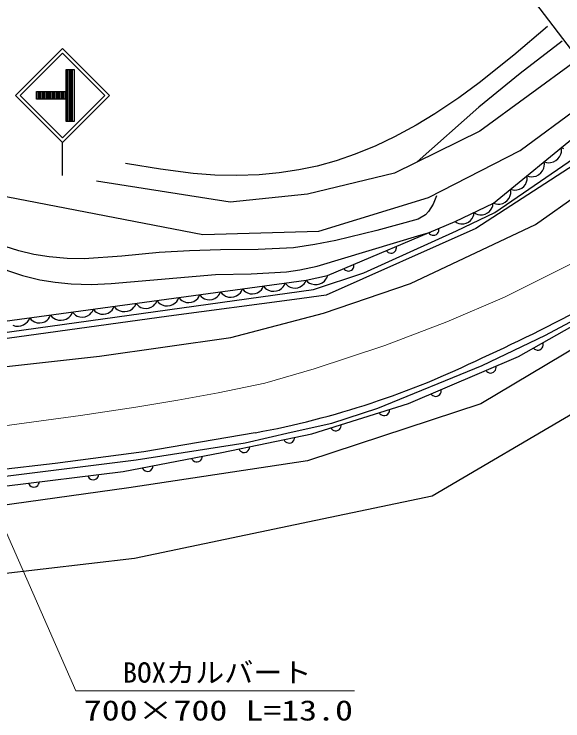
# Model space of a CAD drawing. Units: millimetres, scale not verified. Extents: x 40000 to 680000, y 20000 to 380000.
# Drawn here: x 486943 to 536506, y 268055 to 331854 of the extents above; entities that cross this region are included whole.
import ezdxf
from ezdxf.enums import TextEntityAlignment as Align

# ---------------------------------------------------------------- set-up
doc = ezdxf.new("R2010")
doc.units = ezdxf.units.MM
doc.header["$LTSCALE"] = 1000
doc.linetypes.add('CHAIN', pattern=[18.5, 12, -1.5, 3.5, -1.5])
for name, color, linetype, lineweight in [('M-BGD', 7, 'Continuous', 25), ('M-BMK', 2, 'CHAIN', 13), ('M-BMK-OTRS', 5, 'Continuous', 25), ('M-STR-HTXT', 7, 'Continuous', 13), ('M-STR-STRC', 7, 'Continuous', 25)]:
    doc.layers.add(name, color=color, linetype=linetype, lineweight=lineweight)
doc.styles.add('ＭＳ ゴシック', font='')
doc.styles.get('ＭＳ ゴシック').set_extended_font_data('MS Gothic')

msp = doc.modelspace()

# ---------------------------------------------------------------- linework, layer by layer
at = {"layer": 'M-BGD'}
for p, q in [((537749, 327679), (529019, 321278)), ((532657, 319532), (539931, 324915)), ((530238, 314799), (540919, 323538)), ((530357, 313949), (542082, 321986)), ((529019, 321278), (521308, 317495)), ((542481, 321453), (528642, 312499)), ((536386, 319571), (536352, 319802)), ((536352, 319802), (536572, 319723)), ((524364, 315313), (532657, 319532)), ((536212, 318963), (536321, 319208)), ((536321, 319208), (536369, 319402)), ((536369, 319402), (536386, 319571)), ((534838, 318304), (534804, 318535)), ((534804, 318535), (535024, 318456)), ((535024, 318456), (535193, 318440)), ((535193, 318440), (535393, 318448)), ((535393, 318448), (535654, 318507)), ((535654, 318507), (535865, 318628)), ((535865, 318628), (536051, 318780)), ((536051, 318780), (536212, 318963)), ((534664, 317697), (534773, 317941)), ((534773, 317941), (534821, 318136)), ((534821, 318136), (534838, 318304)), ((521308, 317495), (513452, 315604)), ((533289, 317050), (533257, 317269)), ((533257, 317269), (533476, 317190)), ((533476, 317190), (533645, 317173)), ((533645, 317173), (533845, 317182)), ((533845, 317182), (534106, 317241)), ((534106, 317241), (534318, 317362)), ((534318, 317362), (534503, 317514)), ((534503, 317514), (534664, 317697)), ((506468, 314876), (494393, 316767)), ((532970, 316298), (533123, 316472)), ((533123, 316472), (533227, 316705)), ((533227, 316705), (533273, 316889)), ((533273, 316889), (533289, 317050)), ((531820, 315835), (531786, 316066)), ((531786, 316066), (531995, 315991)), ((531803, 315666), (531820, 315835)), ((531995, 315991), (532155, 315975)), ((532155, 315975), (532345, 315983)), ((532345, 315983), (532593, 316039)), ((532593, 316039), (532794, 316154)), ((532794, 316154), (532970, 316298)), ((485081, 315604), (503995, 311966)), ((513452, 315604), (506468, 314876)), ((514470, 312257), (524364, 315313)), ((531485, 315044), (531645, 315227)), ((531645, 315227), (531755, 315472)), ((531755, 315472), (531803, 315666)), ((526767, 313133), (530238, 314799)), ((530119, 314405), (530173, 314557)), ((530173, 314557), (530193, 314778)), ((530238, 314799), (530458, 314720)), ((530458, 314720), (530626, 314703)), ((530626, 314703), (530826, 314712)), ((530826, 314712), (531088, 314771)), ((531088, 314771), (531299, 314892)), ((531299, 314892), (531485, 315044)), ((526912, 312296), (530357, 313949)), ((528460, 313735), (528480, 313955)), ((528480, 313955), (528665, 313833)), ((529481, 313803), (529686, 313902)), ((529686, 313902), (529875, 314035)), ((529875, 314035), (530031, 314236)), ((530031, 314236), (530119, 314405)), ((528162, 313213), (528319, 313414)), ((528319, 313414), (528406, 313583)), ((528406, 313583), (528460, 313735)), ((528665, 313833), (528817, 313780)), ((528817, 313780), (529004, 313743)), ((529004, 313743), (529259, 313739)), ((529259, 313739), (529481, 313803)), ((515245, 308274), (526767, 313133)), ((526767, 313133), (526952, 313011)), ((526952, 313011), (527104, 312958)), ((527104, 312958), (527291, 312921)), ((527291, 312921), (527546, 312917)), ((527546, 312917), (527768, 312981)), ((527768, 312981), (527973, 313080)), ((527973, 313080), (528162, 313213)), ((503995, 311966), (514470, 312257)), ((528642, 312499), (515126, 306492)), ((518541, 308511), (526912, 312296)), ((524386, 312129), (524470, 312034)), ((524470, 312034), (524564, 311965)), ((525084, 311967), (525179, 312051)), ((525179, 312051), (525248, 312145)), ((525248, 312145), (525301, 312276)), ((525301, 312276), (525317, 312392)), ((525317, 312392), (525308, 312518)), ((524564, 311965), (524695, 311912)), ((524695, 311912), (524810, 311896)), ((524810, 311896), (524936, 311905)), ((524936, 311905), (525084, 311967)), ((521460, 310656), (521477, 310772)), ((521477, 310772), (521467, 310898)), ((532485, 300937), (550432, 311129)), ((520545, 310509), (520629, 310414)), ((520629, 310414), (520723, 310346)), ((520723, 310346), (520854, 310292)), ((520854, 310292), (520969, 310276)), ((520969, 310276), (521095, 310286)), ((521095, 310286), (521243, 310348)), ((521243, 310348), (521338, 310431)), ((521338, 310431), (521407, 310525)), ((521407, 310525), (521460, 310656)), ((551359, 309936), (529088, 296673)), ((516704, 308890), (516788, 308795)), ((516788, 308795), (516882, 308726)), ((517402, 308728), (517497, 308812)), ((517497, 308812), (517566, 308906)), ((517566, 308906), (517619, 309037)), ((517619, 309037), (517636, 309152)), ((517636, 309152), (517626, 309278)), ((513315, 307837), (515245, 308274)), ((513973, 306982), (518541, 308511)), ((515193, 308057), (515265, 308279)), ((516882, 308726), (517013, 308673)), ((517013, 308673), (517128, 308656)), ((517128, 308656), (517255, 308666)), ((517255, 308666), (517402, 308728)), ((484488, 303906), (513315, 307837)), ((511346, 307367), (511438, 307582)), ((511438, 307582), (511577, 307409)), ((513136, 307506), (513234, 307635)), ((513234, 307635), (513321, 307838)), ((513315, 307837), (513476, 307669)), ((513476, 307669), (513619, 307578)), ((513619, 307578), (513802, 307497)), ((514540, 307499), (514765, 307591)), ((514765, 307591), (514972, 307761)), ((514972, 307761), (515102, 307914)), ((515102, 307914), (515193, 308057)), ((481011, 302396), (513973, 306982)), ((507482, 306840), (507574, 307055)), ((507574, 307055), (507713, 306882)), ((507713, 306882), (507841, 306784)), ((509137, 306846), (509272, 306979)), ((509272, 306979), (509369, 307108)), ((509369, 307108), (509457, 307311)), ((509457, 307311), (509602, 307129)), ((509602, 307129), (509738, 307027)), ((509738, 307027), (509912, 306929)), ((509912, 306929), (510166, 306843)), ((510647, 306868), (510880, 306940)), ((510880, 306940), (511101, 307092)), ((511101, 307092), (511244, 307232)), ((511244, 307232), (511346, 307367)), ((511577, 307409), (511705, 307311)), ((511705, 307311), (511871, 307219)), ((511871, 307219), (512113, 307137)), ((512113, 307137), (512344, 307130)), ((512344, 307130), (512569, 307161)), ((512569, 307161), (512790, 307229)), ((512790, 307229), (513001, 307373)), ((513001, 307373), (513136, 307506)), ((513802, 307497), (514063, 307433)), ((514063, 307433), (514305, 307447)), ((514305, 307447), (514540, 307499)), ((501735, 306057), (501827, 306271)), ((501827, 306271), (501966, 306098)), ((503525, 306196), (503622, 306324)), ((503622, 306324), (503710, 306528)), ((503710, 306528), (503848, 306355)), ((503848, 306355), (503977, 306257)), ((503977, 306257), (504143, 306165)), ((505062, 306175), (505272, 306319)), ((505272, 306319), (505407, 306452)), ((505407, 306452), (505505, 306581)), ((505505, 306581), (505592, 306784)), ((505592, 306784), (505738, 306602)), ((505738, 306602), (505873, 306500)), ((505873, 306500), (506048, 306402)), ((506048, 306402), (506302, 306316)), ((506302, 306316), (506545, 306309)), ((506545, 306309), (506783, 306341)), ((506783, 306341), (507016, 306413)), ((507016, 306413), (507237, 306565)), ((507237, 306565), (507379, 306705)), ((507379, 306705), (507482, 306840)), ((507841, 306784), (508007, 306692)), ((508007, 306692), (508248, 306610)), ((508248, 306610), (508479, 306603)), ((508479, 306603), (508705, 306634)), ((508705, 306634), (508926, 306702)), ((508926, 306702), (509137, 306846)), ((510166, 306843), (510410, 306836)), ((510410, 306836), (510647, 306868)), ((515126, 306492), (512259, 306082)), ((497871, 305530), (497963, 305744)), ((497963, 305744), (498102, 305571)), ((499525, 305535), (499661, 305669)), ((499661, 305669), (499758, 305797)), ((499758, 305797), (499846, 306001)), ((499846, 306001), (499991, 305819)), ((499991, 305819), (500127, 305716)), ((500127, 305716), (500301, 305619)), ((500301, 305619), (500555, 305532)), ((512259, 306082), (500928, 304580)), ((501036, 305558), (501269, 305630)), ((501269, 305630), (501490, 305781)), ((501490, 305781), (501633, 305921)), ((501633, 305921), (501735, 306057)), ((501966, 306098), (502094, 306001)), ((502094, 306001), (502260, 305908)), ((502260, 305908), (502501, 305826)), ((502501, 305826), (502733, 305819)), ((502733, 305819), (502958, 305850)), ((502958, 305850), (503179, 305918)), ((503179, 305918), (503390, 306062)), ((503390, 306062), (503525, 306196)), ((504143, 306165), (504384, 306083)), ((504384, 306083), (504615, 306076)), ((504615, 306076), (504841, 306107)), ((504841, 306107), (505062, 306175)), ((524689, 288363), (554264, 305717)), ((534927, 302861), (540255, 305747)), ((492124, 304746), (492216, 304960)), ((492216, 304960), (492355, 304788)), ((493914, 304885), (494011, 305013)), ((494011, 305013), (494099, 305217)), ((494099, 305217), (494237, 305044)), ((494237, 305044), (494366, 304947)), ((495451, 304865), (495661, 305008)), ((495661, 305008), (495796, 305142)), ((495796, 305142), (495894, 305270)), ((495894, 305270), (495981, 305474)), ((495981, 305474), (496127, 305292)), ((496127, 305292), (496262, 305189)), ((496262, 305189), (496437, 305092)), ((496437, 305092), (496691, 305005)), ((496691, 305005), (496934, 304998)), ((496934, 304998), (497172, 305031)), ((497172, 305031), (497404, 305103)), ((497404, 305103), (497626, 305254)), ((497626, 305254), (497768, 305395)), ((497768, 305395), (497871, 305530)), ((498102, 305571), (498230, 305474)), ((498230, 305474), (498396, 305381)), ((498396, 305381), (498637, 305299)), ((498637, 305299), (498868, 305292)), ((498868, 305292), (499094, 305323)), ((499094, 305323), (499315, 305391)), ((499315, 305391), (499525, 305535)), ((500555, 305532), (500799, 305525)), ((500799, 305525), (501036, 305558)), ((500928, 304580), (482088, 301986)), ((488260, 304219), (488352, 304433)), ((488352, 304433), (488491, 304261)), ((489914, 304225), (490050, 304358)), ((490050, 304358), (490147, 304486)), ((490147, 304486), (490234, 304690)), ((490234, 304690), (490380, 304508)), ((490380, 304508), (490516, 304406)), ((490516, 304406), (490690, 304308)), ((491658, 304319), (491879, 304470)), ((491879, 304470), (492022, 304611)), ((492022, 304611), (492124, 304746)), ((492355, 304788), (492483, 304690)), ((492483, 304690), (492649, 304598)), ((492649, 304598), (492890, 304515)), ((492890, 304515), (493121, 304509)), ((493121, 304509), (493347, 304539)), ((493347, 304539), (493568, 304608)), ((493568, 304608), (493779, 304752)), ((493779, 304752), (493914, 304885)), ((494366, 304947), (494532, 304854)), ((494532, 304854), (494773, 304772)), ((494773, 304772), (495004, 304765)), ((495004, 304765), (495230, 304796)), ((495230, 304796), (495451, 304865)), ((486826, 303781), (487080, 303695)), ((487080, 303695), (487323, 303688)), ((487323, 303688), (487561, 303720)), ((487561, 303720), (487793, 303792)), ((487793, 303792), (488015, 303943)), ((488015, 303943), (488157, 304084)), ((488157, 304084), (488260, 304219)), ((488491, 304261), (488619, 304163)), ((488619, 304163), (488785, 304071)), ((488785, 304071), (489026, 303988)), ((489026, 303988), (489257, 303982)), ((489257, 303982), (489483, 304012)), ((489483, 304012), (489704, 304081)), ((489704, 304081), (489914, 304225)), ((490690, 304308), (490944, 304222)), ((490944, 304222), (491187, 304215)), ((491187, 304215), (491425, 304247)), ((491425, 304247), (491658, 304319)), ((529229, 300123), (534927, 302861)), ((534641, 301724), (534698, 301826)), ((534698, 301826), (534736, 301962)), ((534739, 302079), (534714, 302203)), ((534736, 301962), (534739, 302079)), ((533845, 301709), (533939, 301624)), ((533939, 301624), (534040, 301567)), ((534040, 301567), (534177, 301530)), ((534177, 301530), (534293, 301527)), ((534293, 301527), (534417, 301551)), ((534417, 301551), (534556, 301630)), ((534556, 301630), (534641, 301724)), ((522568, 296718), (532485, 300937)), ((519796, 296274), (529229, 300123)), ((530460, 299836), (530476, 299952)), ((530476, 299952), (530466, 300078)), ((529545, 299686), (529629, 299592)), ((529629, 299592), (529724, 299523)), ((529724, 299523), (529855, 299470)), ((529855, 299470), (529970, 299454)), ((529970, 299454), (530096, 299464)), ((530096, 299464), (530244, 299527)), ((530244, 299527), (530338, 299611)), ((530338, 299611), (530407, 299705)), ((530407, 299705), (530460, 299836)), ((525517, 297843), (525507, 297969)), ((524587, 297577), (524671, 297483)), ((524671, 297483), (524765, 297414)), ((524765, 297414), (524896, 297361)), ((524896, 297361), (525012, 297345)), ((525012, 297345), (525138, 297355)), ((525138, 297355), (525285, 297418)), ((525285, 297418), (525380, 297502)), ((525380, 297502), (525449, 297596)), ((525449, 297596), (525501, 297727)), ((525501, 297727), (525517, 297843)), ((529088, 296673), (513446, 291541)), ((513835, 293980), (522568, 296718)), ((515652, 294942), (519796, 296274)), ((520832, 295944), (520860, 296057)), ((520860, 296057), (520862, 296183)), ((519908, 295884), (519982, 295782)), ((519982, 295782), (520069, 295704)), ((520069, 295704), (520194, 295639)), ((520194, 295639), (520308, 295611)), ((520308, 295611), (520434, 295609)), ((520434, 295609), (520587, 295657)), ((520587, 295657), (520689, 295731)), ((520689, 295731), (520767, 295818)), ((520767, 295818), (520832, 295944)), ((511952, 294128), (515652, 294942)), ((516493, 294688), (516496, 294814)), ((507808, 293166), (511952, 294128)), ((515541, 294515), (515616, 294413)), ((515616, 294413), (515703, 294335)), ((515703, 294335), (515828, 294270)), ((515828, 294270), (515941, 294242)), ((515941, 294242), (516068, 294240)), ((516068, 294240), (516221, 294288)), ((516221, 294288), (516323, 294362)), ((516323, 294362), (516401, 294449)), ((516401, 294449), (516466, 294575)), ((516466, 294575), (516493, 294688)), ((508726, 294066), (498647, 292354)), ((505695, 292278), (513835, 293980)), ((512237, 293421), (512275, 293531)), ((512275, 293531), (512290, 293657)), ((497965, 291612), (507808, 293166)), ((511311, 293452), (511375, 293343)), ((511375, 293343), (511454, 293257)), ((511454, 293257), (511572, 293180)), ((511572, 293180), (511682, 293142)), ((511682, 293142), (511808, 293127)), ((511808, 293127), (511964, 293160)), ((511964, 293160), (512074, 293224)), ((512074, 293224), (512159, 293303)), ((512159, 293303), (512237, 293421)), ((498647, 292354), (490652, 291293)), ((496781, 290576), (505695, 292278)), ((507241, 292601), (507304, 292492)), ((507304, 292492), (507383, 292406)), ((507383, 292406), (507502, 292329)), ((507502, 292329), (507612, 292291)), ((507612, 292291), (507738, 292276)), ((507738, 292276), (507894, 292309)), ((507894, 292309), (508003, 292373)), ((508003, 292373), (508089, 292452)), ((508089, 292452), (508166, 292570)), ((508166, 292570), (508205, 292680)), ((508205, 292680), (508219, 292806)), ((444762, 285026), (497965, 291612)), ((502975, 291759), (503037, 291648)), ((503037, 291648), (503115, 291561)), ((503115, 291561), (503232, 291482)), ((503734, 291517), (503821, 291594)), ((503821, 291594), (503900, 291711)), ((503900, 291711), (503941, 291821)), ((503941, 291821), (503957, 291946)), ((490652, 291293), (477458, 289762)), ((513446, 291541), (497314, 289096)), ((499443, 290860), (499484, 290970)), ((499484, 290970), (499500, 291095)), ((503232, 291482), (503341, 291442)), ((503341, 291442), (503466, 291425)), ((503466, 291425), (503624, 291455)), ((503624, 291455), (503734, 291517)), ((486050, 289244), (496781, 290576)), ((494569, 290181), (494594, 290305)), ((498518, 290908), (498580, 290797)), ((498580, 290797), (498658, 290710)), ((498658, 290710), (498775, 290631)), ((498775, 290631), (498884, 290591)), ((498884, 290591), (499009, 290574)), ((499009, 290574), (499167, 290604)), ((499167, 290604), (499277, 290666)), ((499277, 290666), (499364, 290743)), ((499364, 290743), (499443, 290860)), ((493602, 290181), (493656, 290067)), ((493656, 290067), (493728, 289975)), ((493728, 289975), (493840, 289888)), ((493840, 289888), (493946, 289841)), ((493946, 289841), (494070, 289816)), ((494070, 289816), (494229, 289836)), ((494229, 289836), (494343, 289890)), ((494343, 289890), (494435, 289962)), ((494435, 289962), (494522, 290074)), ((494522, 290074), (494569, 290181)), ((497314, 289096), (467495, 284941)), ((488236, 289515), (488291, 289401)), ((488291, 289401), (488363, 289309)), ((488363, 289309), (488474, 289222)), ((488474, 289222), (488581, 289175)), ((488581, 289175), (488705, 289150)), ((488705, 289150), (488864, 289170)), ((488864, 289170), (488978, 289224)), ((488978, 289224), (489070, 289296)), ((489070, 289296), (489157, 289408)), ((489157, 289408), (489204, 289514)), ((489204, 289514), (489229, 289638)), ((514179, 286163), (524689, 288363)), ((497803, 282742), (514179, 286163)), ((464318, 278831), (497803, 282742))]:
    msp.add_line(p, q, dxfattribs=at)
for points in [[(535130, 330734), (532072, 328156), (528945, 325661), (527112, 324313), (524952, 322857), (523242, 321816), (521306, 320766), (519600, 319957), (517744, 319201), (516037, 318619), (514299, 318140), (512660, 317792), (510875, 317521), (509075, 317354), (507068, 317284), (505062, 317331), (503127, 317479), (500151, 317858), (497187, 318338), (497012, 318368)], [(536439, 329425), (532643, 326483), (528912, 323465), (523345, 318513)], [(525091, 315458), (524786, 314689), (524380, 314022), (524091, 313741), (523423, 313345), (519708, 312331), (516014, 311430), (514105, 311043), (512179, 310770), (508982, 310621), (505585, 310566), (502787, 310494), (500049, 310322), (496658, 309996), (493267, 309773), (491719, 309792), (490120, 309930), (488734, 310155), (487371, 310481), (486126, 310878), (484645, 311468), (482840, 312331), (480892, 313386), (479553, 314149)], [(476901, 314706), (478752, 313172), (480822, 311598), (482158, 310715), (483576, 309912), (484850, 309300), (486351, 308699), (487696, 308265), (489261, 307880), (490646, 307646), (492099, 307506), (493898, 307462), (495700, 307526), (505127, 308360), (508340, 308424), (511530, 308594), (512756, 308770), (514312, 309111), (523712, 311928), (524549, 312160)]]:
    msp.add_lwpolyline(points, dxfattribs=at)
for centre, radius, start, end in [((461831, 448970), 162750, 294.45947, 302.6366), ((494369, 372024), 79268, 280.43494, 296.0802)]:
    msp.add_arc(centre, radius, start, end, dxfattribs=at)
at = {"layer": 'M-BMK'}
for p, q in [((531237, 306289), (538322, 309860)), ((526020, 304068), (531237, 306289)), ((520420, 301943), (526020, 304068)), ((514051, 299836), (520420, 301943)), ((509593, 298551), (514051, 299836)), ((505366, 297664), (509593, 298551)), ((501717, 297005), (505366, 297664)), ((497921, 296368), (501717, 297005)), ((492944, 295609), (497921, 296368)), ((486068, 294700), (492944, 295609))]:
    msp.add_line(p, q, dxfattribs=at)
at = {"layer": 'M-BMK-OTRS'}
msp.add_line((523624, 346632), (546717, 316102), dxfattribs=at)
at = {"layer": 'M-STR-HTXT'}
for p, q in [((484178, 289706), (492516, 270770)), ((492516, 270770), (517698, 270770))]:
    msp.add_line(p, q, dxfattribs=at)
at = {"layer": 'M-STR-STRC'}
for p, q in [((491302, 328759), (487060, 324517)), ((495545, 324517), (491302, 328759)), ((487484, 324517), (491302, 328335)), ((491302, 328335), (495121, 324517)), ((491652, 324867), (491652, 326867)), ((491652, 326867), (492352, 326867)), ((491702, 322167), (491702, 326867)), ((491832, 322167), (491832, 326867)), ((491962, 322167), (491962, 326867)), ((492092, 322167), (492092, 326867)), ((492222, 322167), (492222, 326867)), ((492352, 326867), (492352, 322167)), ((488952, 324167), (488952, 324867)), ((488952, 324867), (491652, 324867)), ((488972, 324167), (488972, 324867)), ((489102, 324167), (489102, 324867)), ((489232, 324167), (489232, 324867)), ((489362, 324167), (489362, 324867)), ((489492, 324167), (489492, 324867)), ((489622, 324167), (489622, 324867)), ((489752, 324167), (489752, 324867)), ((489882, 324167), (489882, 324867)), ((490012, 324167), (490012, 324867)), ((490142, 324167), (490142, 324867)), ((490272, 324167), (490272, 324867)), ((490402, 324167), (490402, 324867)), ((490532, 324167), (490532, 324867)), ((490662, 324167), (490662, 324867)), ((490792, 324167), (490792, 324867)), ((490922, 324167), (490922, 324867)), ((491052, 324167), (491052, 324867)), ((491182, 324167), (491182, 324867)), ((491312, 324167), (491312, 324867)), ((491442, 324167), (491442, 324867)), ((491572, 324167), (491572, 324867)), ((487060, 324517), (491302, 320274)), ((491302, 320698), (487484, 324517)), ((491652, 324167), (488952, 324167)), ((491302, 320274), (495545, 324517)), ((495121, 324517), (491302, 320698)), ((491652, 322167), (491652, 324167)), ((492352, 322167), (491652, 322167)), ((491302, 317274), (491302, 320274)), ((534021, 312853), (543649, 319715)), ((522748, 307526), (534021, 312853)), ((514883, 304864), (522748, 307526)), ((506525, 302662), (514883, 304864)), ((494647, 300974), (506525, 302662)), ((482094, 299581), (494647, 300974))]:
    msp.add_line(p, q, dxfattribs=at)

# ---------------------------------------------------------------- texts
at = {"layer": 'M-STR-HTXT', "style": 'ＭＳ ゴシック'}
for s, width, p in [('BOXカルバート', 1.05, (496741, 270955)), ('700×700 L=13.0', 1.3, (493233, 267535))]:
    msp.add_text(s, height=1833, dxfattribs=dict(at, width=width)).set_placement(p, align=Align.BOTTOM_LEFT)

doc.saveas('drawing.dxf')
